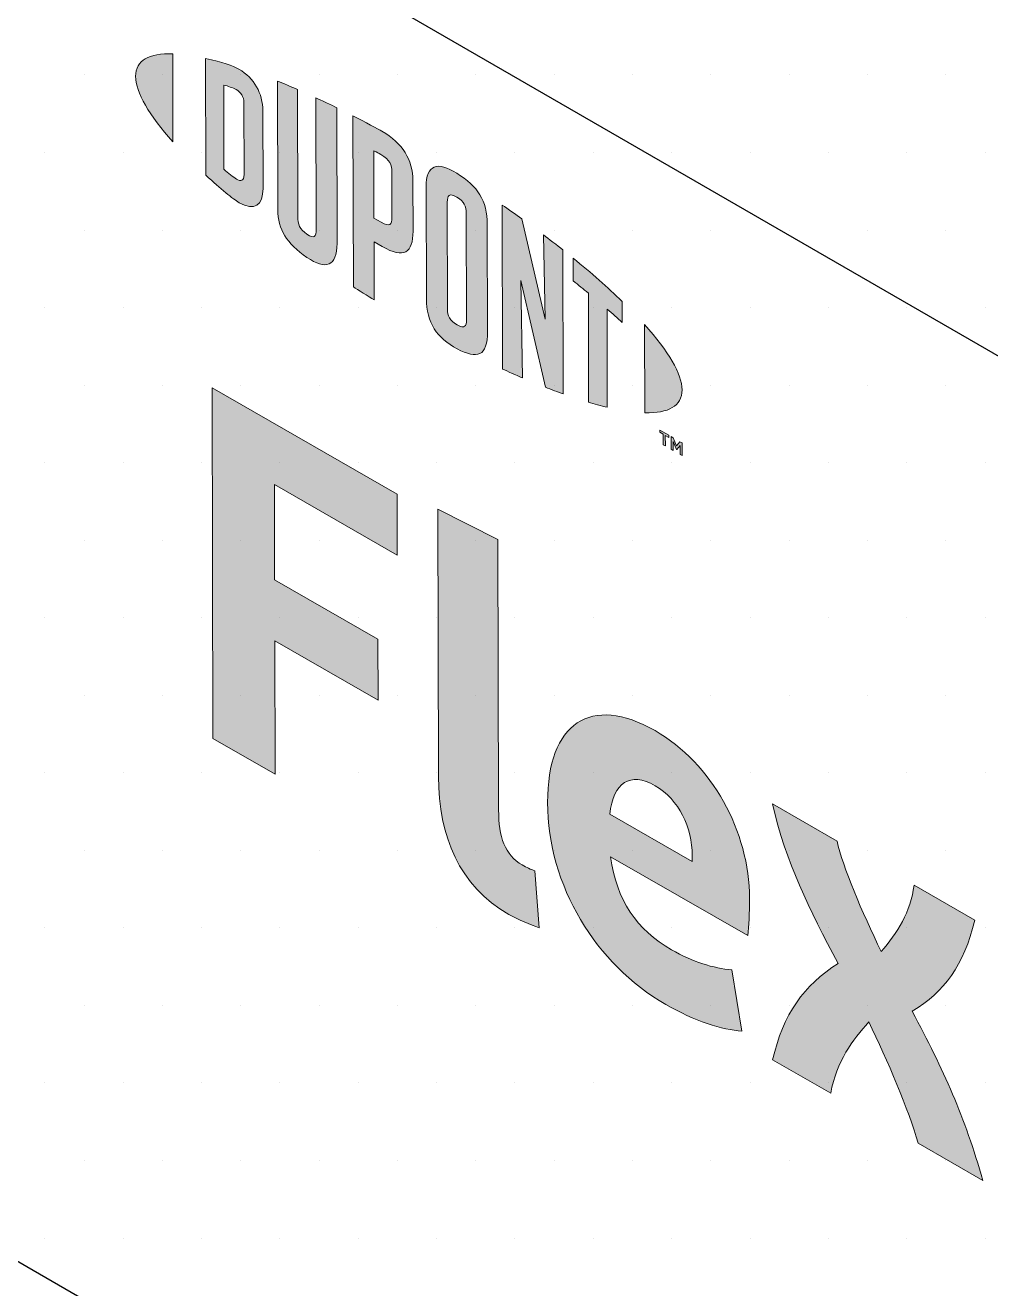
# Model space of a CAD drawing. Header units: inches. Extents: x -17.6 to 82.3, y -15.1 to 23.2.
# Drawn here: x 70.4082 to 70.6403, y -1.0896 to -0.7859 of the extents above; entities that cross this region are included whole.
import ezdxf

# ---------------------------------------------------------------- set-up
doc = ezdxf.new("R2010")
doc.units = ezdxf.units.IN
doc.header["$MEASUREMENT"] = 0
for name, color, linetype, lineweight in [('.ATI-HATCH', 7, 'Continuous', 0), ('G-ANNO-TTLB', 7, 'Continuous', 0), ('TYVEK', 7, 'Continuous', 0)]:
    doc.layers.add(name, color=color, linetype=linetype, lineweight=lineweight)

# ---------------------------------------------------------------- blocks, each defined once
blk = doc.blocks.new('Block_293')
at = {"layer": 'TYVEK', "true_color": 0x000000, "transparency": 33554687}
h = blk.add_hatch(color=18, dxfattribs=at)
h.dxf.hatch_style = 2
edge = h.paths.add_edge_path()
edge.add_spline(control_points=[(70.45331, -0.95732), (70.45331, -0.95732), (70.4531, -0.87303), (70.4531, -0.87303), (70.4531, -0.87303), (70.49759, -0.89857), (70.49759, -0.89857), (70.49759, -0.89857), (70.49763, -0.91326), (70.49763, -0.91326), (70.49763, -0.91326), (70.46807, -0.89629), (70.46807, -0.89629), (70.46807, -0.89629), (70.46813, -0.91917), (70.46813, -0.91917), (70.46813, -0.91917), (70.49298, -0.93344), (70.49298, -0.93344), (70.49298, -0.93344), (70.49302, -0.94813), (70.49302, -0.94813), (70.49302, -0.94813), (70.46816, -0.93386), (70.46816, -0.93386), (70.46816, -0.93386), (70.46824, -0.9659), (70.46824, -0.9659), (70.46824, -0.9659), (70.45331, -0.95732), (70.45331, -0.95732)], knot_values=[0, 0, 0, 0, 1, 1, 1, 2, 2, 2, 3, 3, 3, 4, 4, 4, 5, 5, 5, 6, 6, 6, 7, 7, 7, 8, 8, 8, 9, 9, 9, 10, 10, 10, 10], degree=3, periodic=0)
h = blk.add_hatch(color=18, dxfattribs=at)
h.dxf.hatch_style = 2
edge = h.paths.add_edge_path()
edge.add_spline(control_points=[(70.52197, -0.9745), (70.52199, -0.981), (70.52346, -0.98533), (70.52763, -0.98773), (70.52868, -0.98833), (70.52972, -0.98881), (70.53066, -0.98911), (70.53066, -0.98911), (70.53174, -1.00283), (70.53174, -1.00283), (70.52976, -1.00217), (70.52652, -1.0008), (70.52443, -0.9996), (70.51242, -0.9927), (70.50759, -0.98091), (70.50756, -0.96646), (70.50756, -0.96646), (70.5074, -0.90216), (70.5074, -0.90216), (70.5074, -0.90216), (70.52181, -0.90947), (70.52181, -0.90947), (70.52181, -0.90947), (70.52197, -0.9745), (70.52197, -0.9745)], knot_values=[0, 0, 0, 0, 1, 1, 1, 2, 2, 2, 3, 3, 3, 4, 4, 4, 5, 5, 5, 6, 6, 6, 7, 7, 7, 8, 8, 8, 8], degree=3, periodic=0)
h = blk.add_hatch(color=18, dxfattribs=at)
h.dxf.hatch_style = 2
edge = h.paths.add_edge_path()
edge.add_spline(control_points=[(70.54867, -0.97551), (70.54867, -0.97551), (70.56851, -0.98691), (70.56851, -0.98691), (70.56851, -0.98691), (70.56851, -0.98546), (70.56851, -0.98546), (70.56849, -0.97872), (70.56535, -0.97198), (70.5596, -0.96868), (70.55355, -0.96521), (70.54959, -0.96787), (70.54867, -0.97551)], knot_values=[0, 0, 0, 0, 1, 1, 1, 2, 2, 2, 3, 3, 3, 4, 4, 4, 4], degree=3, periodic=0)
edge = h.paths.add_edge_path()
edge.add_spline(control_points=[(70.5804, -1.02764), (70.57581, -1.02741), (70.56902, -1.0252), (70.56213, -1.02124), (70.54532, -1.01159), (70.5338, -0.99271), (70.53375, -0.97272), (70.5337, -0.95357), (70.54422, -0.94662), (70.55957, -0.95544), (70.57325, -0.96329), (70.58226, -0.97965), (70.5823, -0.99578), (70.58231, -0.9994), (70.58211, -1.00241), (70.58191, -1.0047), (70.58191, -1.0047), (70.5489, -0.98575), (70.5489, -0.98575), (70.55028, -0.99616), (70.5552, -1.00332), (70.56356, -1.00811), (70.56868, -1.01105), (70.57358, -1.01254), (70.57807, -1.01295), (70.57807, -1.01295), (70.5804, -1.02764), (70.5804, -1.02764)], knot_values=[0, 0, 0, 0, 1, 1, 1, 2, 2, 2, 3, 3, 3, 4, 4, 4, 5, 5, 5, 6, 6, 6, 7, 7, 7, 8, 8, 8, 9, 9, 9, 9], degree=3, periodic=0)
h = blk.add_hatch(color=18, dxfattribs=at)
h.dxf.hatch_style = 2
edge = h.paths.add_edge_path()
edge.add_spline(control_points=[(70.60361, -1.01139), (70.59659, -0.99846), (70.59104, -0.98697), (70.58777, -0.97307), (70.58777, -0.97307), (70.60333, -0.982), (70.60333, -0.982), (70.6047, -0.9882), (70.60932, -0.99903), (70.61393, -1.00853), (70.61778, -1.00413), (70.6211, -0.99894), (70.62182, -0.99262), (70.62182, -0.99262), (70.63644, -1.00101), (70.63644, -1.00101), (70.63375, -1.01198), (70.62918, -1.01813), (70.62137, -1.0229), (70.62891, -1.03697), (70.63405, -1.04834), (70.63836, -1.06357), (70.63836, -1.06357), (70.6228, -1.05463), (70.6228, -1.05463), (70.62059, -1.04663), (70.61535, -1.0346), (70.61095, -1.02546), (70.60699, -1.0298), (70.60325, -1.03487), (70.60181, -1.04258), (70.60181, -1.04258), (70.58782, -1.03455), (70.58782, -1.03455), (70.5904, -1.02352), (70.59528, -1.01671), (70.60361, -1.01139)], knot_values=[0, 0, 0, 0, 1, 1, 1, 2, 2, 2, 3, 3, 3, 4, 4, 4, 5, 5, 5, 6, 6, 6, 7, 7, 7, 8, 8, 8, 9, 9, 9, 10, 10, 10, 11, 11, 11, 12, 12, 12, 12], degree=3, periodic=0)
at = {"layer": 'TYVEK'}
for points, knots in [([(70.45331, -0.95732), (70.45331, -0.95732), (70.4531, -0.87303), (70.4531, -0.87303), (70.4531, -0.87303), (70.49759, -0.89857), (70.49759, -0.89857), (70.49759, -0.89857), (70.49763, -0.91326), (70.49763, -0.91326), (70.49763, -0.91326), (70.46807, -0.89629), (70.46807, -0.89629), (70.46807, -0.89629), (70.46813, -0.91917), (70.46813, -0.91917), (70.46813, -0.91917), (70.49298, -0.93344), (70.49298, -0.93344), (70.49298, -0.93344), (70.49302, -0.94813), (70.49302, -0.94813), (70.49302, -0.94813), (70.46816, -0.93386), (70.46816, -0.93386), (70.46816, -0.93386), (70.46824, -0.9659), (70.46824, -0.9659), (70.46824, -0.9659), (70.45331, -0.95732), (70.45331, -0.95732)], [0, 0, 0, 0, 1, 1, 1, 2, 2, 2, 3, 3, 3, 4, 4, 4, 5, 5, 5, 6, 6, 6, 7, 7, 7, 8, 8, 8, 9, 9, 9, 10, 10, 10, 10]), ([(70.52197, -0.9745), (70.52199, -0.981), (70.52346, -0.98533), (70.52763, -0.98773), (70.52868, -0.98833), (70.52972, -0.98881), (70.53066, -0.98911), (70.53066, -0.98911), (70.53174, -1.00283), (70.53174, -1.00283), (70.52976, -1.00217), (70.52652, -1.0008), (70.52443, -0.9996), (70.51242, -0.9927), (70.50759, -0.98091), (70.50756, -0.96646), (70.50756, -0.96646), (70.5074, -0.90216), (70.5074, -0.90216), (70.5074, -0.90216), (70.52181, -0.90947), (70.52181, -0.90947), (70.52181, -0.90947), (70.52197, -0.9745), (70.52197, -0.9745)], [0, 0, 0, 0, 1, 1, 1, 2, 2, 2, 3, 3, 3, 4, 4, 4, 5, 5, 5, 6, 6, 6, 7, 7, 7, 8, 8, 8, 8]), ([(70.5804, -1.02764), (70.57581, -1.02741), (70.56902, -1.0252), (70.56213, -1.02124), (70.54532, -1.01159), (70.5338, -0.99271), (70.53375, -0.97272), (70.5337, -0.95357), (70.54422, -0.94662), (70.55957, -0.95544), (70.57325, -0.96329), (70.58226, -0.97965), (70.5823, -0.99578), (70.58231, -0.9994), (70.58211, -1.00241), (70.58191, -1.0047), (70.58191, -1.0047), (70.5489, -0.98575), (70.5489, -0.98575), (70.55028, -0.99616), (70.5552, -1.00332), (70.56356, -1.00811), (70.56868, -1.01105), (70.57358, -1.01254), (70.57807, -1.01295), (70.57807, -1.01295), (70.5804, -1.02764), (70.5804, -1.02764)], [0, 0, 0, 0, 1, 1, 1, 2, 2, 2, 3, 3, 3, 4, 4, 4, 5, 5, 5, 6, 6, 6, 7, 7, 7, 8, 8, 8, 9, 9, 9, 9]), ([(70.54867, -0.97551), (70.54867, -0.97551), (70.56851, -0.98691), (70.56851, -0.98691), (70.56851, -0.98691), (70.56851, -0.98546), (70.56851, -0.98546), (70.56849, -0.97872), (70.56535, -0.97198), (70.5596, -0.96868), (70.55355, -0.96521), (70.54959, -0.96787), (70.54867, -0.97551)], [0, 0, 0, 0, 1, 1, 1, 2, 2, 2, 3, 3, 3, 4, 4, 4, 4]), ([(70.60361, -1.01139), (70.59659, -0.99846), (70.59104, -0.98697), (70.58777, -0.97307), (70.58777, -0.97307), (70.60333, -0.982), (70.60333, -0.982), (70.6047, -0.9882), (70.60932, -0.99903), (70.61393, -1.00853), (70.61778, -1.00413), (70.6211, -0.99894), (70.62182, -0.99262), (70.62182, -0.99262), (70.63644, -1.00101), (70.63644, -1.00101), (70.63375, -1.01198), (70.62918, -1.01813), (70.62137, -1.0229), (70.62891, -1.03697), (70.63405, -1.04834), (70.63836, -1.06357), (70.63836, -1.06357), (70.6228, -1.05463), (70.6228, -1.05463), (70.62059, -1.04663), (70.61535, -1.0346), (70.61095, -1.02546), (70.60699, -1.0298), (70.60325, -1.03487), (70.60181, -1.04258), (70.60181, -1.04258), (70.58782, -1.03455), (70.58782, -1.03455), (70.5904, -1.02352), (70.59528, -1.01671), (70.60361, -1.01139)], [0, 0, 0, 0, 1, 1, 1, 2, 2, 2, 3, 3, 3, 4, 4, 4, 5, 5, 5, 6, 6, 6, 7, 7, 7, 8, 8, 8, 9, 9, 9, 10, 10, 10, 11, 11, 11, 12, 12, 12, 12])]:
    blk.add_open_spline(points, degree=3, knots=knots, dxfattribs=at)
blk = doc.blocks.new('Block_294')
at = {"layer": 'TYVEK', "true_color": 0x000000, "transparency": 33554687}
h = blk.add_hatch(color=18, dxfattribs=at)
h.dxf.hatch_style = 2
edge = h.paths.add_edge_path()
edge.add_spline(control_points=[(70.43473, -0.79815), (70.43474, -0.80202), (70.43801, -0.80753), (70.44371, -0.81391), (70.44371, -0.81391), (70.44366, -0.79275), (70.44366, -0.79275), (70.43798, -0.79257), (70.43472, -0.79431), (70.43473, -0.79815)], knot_values=[0, 0, 0, 0, 1, 1, 1, 2, 2, 2, 3, 3, 3, 3], degree=3, periodic=0)
h = blk.add_hatch(color=18, dxfattribs=at)
h.dxf.hatch_style = 2
edge = h.paths.add_edge_path()
edge.add_spline(control_points=[(70.46081, -0.82176), (70.46082, -0.82338), (70.45997, -0.82344), (70.45896, -0.82286), (70.45818, -0.82241), (70.45696, -0.82138), (70.45597, -0.8205), (70.45597, -0.8205), (70.45592, -0.80026), (70.45592, -0.80026), (70.45691, -0.80053), (70.45812, -0.8009), (70.45891, -0.80135), (70.45992, -0.80193), (70.46077, -0.80296), (70.46077, -0.80458), (70.46077, -0.80458), (70.46081, -0.82176), (70.46081, -0.82176)], knot_values=[0, 0, 0, 0, 1, 1, 1, 2, 2, 2, 3, 3, 3, 4, 4, 4, 5, 5, 5, 6, 6, 6, 6], degree=3, periodic=0)
edge = h.paths.add_edge_path()
edge.add_spline(control_points=[(70.45956, -0.79644), (70.45797, -0.79553), (70.45568, -0.79475), (70.45153, -0.79385), (70.45153, -0.79385), (70.4516, -0.8219), (70.4516, -0.8219), (70.45525, -0.82527), (70.45805, -0.82761), (70.45964, -0.82853), (70.4633, -0.83063), (70.46536, -0.82923), (70.46535, -0.82508), (70.46535, -0.82508), (70.46531, -0.80646), (70.46531, -0.80646), (70.4653, -0.80231), (70.46322, -0.79854), (70.45956, -0.79644)], knot_values=[0, 0, 0, 0, 1, 1, 1, 2, 2, 2, 3, 3, 3, 4, 4, 4, 5, 5, 5, 6, 6, 6, 6], degree=3, periodic=0)
h = blk.add_hatch(color=18, dxfattribs=at)
h.dxf.hatch_style = 2
edge = h.paths.add_edge_path()
edge.add_spline(control_points=[(70.47813, -0.83498), (70.47813, -0.83661), (70.47765, -0.83736), (70.47589, -0.8361), (70.47417, -0.83487), (70.4737, -0.83376), (70.4737, -0.83184), (70.4737, -0.83184), (70.47362, -0.80131), (70.47362, -0.80131), (70.47248, -0.8008), (70.46992, -0.79974), (70.46883, -0.79929), (70.46883, -0.79929), (70.4689, -0.83017), (70.4689, -0.83017), (70.46892, -0.8351), (70.471, -0.83821), (70.47591, -0.84167), (70.4804, -0.84485), (70.48315, -0.84381), (70.48314, -0.83834), (70.48314, -0.83834), (70.48306, -0.80572), (70.48306, -0.80572), (70.48212, -0.80524), (70.47904, -0.80378), (70.47805, -0.80333), (70.47805, -0.80333), (70.47813, -0.83498), (70.47813, -0.83498)], knot_values=[0, 0, 0, 0, 1, 1, 1, 2, 2, 2, 3, 3, 3, 4, 4, 4, 5, 5, 5, 6, 6, 6, 7, 7, 7, 8, 8, 8, 9, 9, 9, 10, 10, 10, 10], degree=3, periodic=0)
h = blk.add_hatch(color=18, dxfattribs=at)
h.dxf.hatch_style = 2
edge = h.paths.add_edge_path()
edge.add_spline(control_points=[(70.49634, -0.83205), (70.49635, -0.83382), (70.49581, -0.8344), (70.49378, -0.83324), (70.49378, -0.83324), (70.49202, -0.83224), (70.49202, -0.83224), (70.49202, -0.83224), (70.49198, -0.81603), (70.49198, -0.81603), (70.49277, -0.81643), (70.49318, -0.81665), (70.49365, -0.81692), (70.49585, -0.81819), (70.49631, -0.81941), (70.49632, -0.82122), (70.49632, -0.82122), (70.49634, -0.83205), (70.49634, -0.83205)], knot_values=[0, 0, 0, 0, 1, 1, 1, 2, 2, 2, 3, 3, 3, 4, 4, 4, 5, 5, 5, 6, 6, 6, 6], degree=3, periodic=0)
edge = h.paths.add_edge_path()
edge.add_spline(control_points=[(70.49393, -0.81136), (70.49306, -0.81086), (70.48988, -0.80916), (70.48697, -0.80768), (70.48697, -0.80768), (70.48707, -0.84877), (70.48707, -0.84877), (70.48806, -0.8494), (70.49066, -0.85105), (70.49207, -0.8519), (70.49207, -0.8519), (70.49204, -0.83795), (70.49204, -0.83795), (70.49204, -0.83795), (70.494, -0.83907), (70.494, -0.83907), (70.49924, -0.84206), (70.50141, -0.8406), (70.5014, -0.83538), (70.5014, -0.83538), (70.50137, -0.82328), (70.50137, -0.82328), (70.50136, -0.81817), (70.4989, -0.81421), (70.49393, -0.81136)], knot_values=[0, 0, 0, 0, 1, 1, 1, 2, 2, 2, 3, 3, 3, 4, 4, 4, 5, 5, 5, 6, 6, 6, 7, 7, 7, 8, 8, 8, 8], degree=3, periodic=0)
h = blk.add_hatch(color=18, dxfattribs=at)
h.dxf.hatch_style = 2
edge = h.paths.add_edge_path()
edge.add_spline(control_points=[(70.51426, -0.85666), (70.51426, -0.85829), (70.5138, -0.85886), (70.51203, -0.8579), (70.5102, -0.85691), (70.5097, -0.85573), (70.5097, -0.85404), (70.5097, -0.85404), (70.50964, -0.82843), (70.50964, -0.82843), (70.50963, -0.82675), (70.51013, -0.8261), (70.51195, -0.82721), (70.51372, -0.82828), (70.51419, -0.82943), (70.5142, -0.83105), (70.5142, -0.83105), (70.51426, -0.85666), (70.51426, -0.85666)], knot_values=[0, 0, 0, 0, 1, 1, 1, 2, 2, 2, 3, 3, 3, 4, 4, 4, 5, 5, 5, 6, 6, 6, 6], degree=3, periodic=0)
edge = h.paths.add_edge_path()
edge.add_spline(control_points=[(70.51194, -0.82147), (70.5073, -0.81854), (70.50454, -0.81932), (70.50455, -0.82473), (70.50455, -0.82473), (70.50462, -0.85161), (70.50462, -0.85161), (70.50463, -0.85732), (70.50714, -0.86111), (70.51204, -0.86367), (70.51684, -0.86619), (70.51933, -0.86552), (70.51932, -0.85945), (70.51932, -0.85945), (70.51926, -0.83379), (70.51926, -0.83379), (70.51924, -0.828), (70.51697, -0.82464), (70.51194, -0.82147)], knot_values=[0, 0, 0, 0, 1, 1, 1, 2, 2, 2, 3, 3, 3, 4, 4, 4, 5, 5, 5, 6, 6, 6, 6], degree=3, periodic=0)
h = blk.add_hatch(color=18, dxfattribs=at)
h.dxf.hatch_style = 2
edge = h.paths.add_edge_path()
edge.add_spline(control_points=[(70.53318, -0.85652), (70.53318, -0.85652), (70.52758, -0.83244), (70.52758, -0.83244), (70.52607, -0.83134), (70.52424, -0.83006), (70.52284, -0.8291), (70.52284, -0.8291), (70.52293, -0.86853), (70.52293, -0.86853), (70.52392, -0.86899), (70.52644, -0.87011), (70.52775, -0.87067), (70.52775, -0.87067), (70.52729, -0.84721), (70.52729, -0.84721), (70.52729, -0.84721), (70.53322, -0.87291), (70.53322, -0.87291), (70.53448, -0.87339), (70.5363, -0.87408), (70.5375, -0.8745), (70.5375, -0.8745), (70.53741, -0.83986), (70.53741, -0.83986), (70.53616, -0.83886), (70.53389, -0.83711), (70.53279, -0.83628), (70.53279, -0.83628), (70.53318, -0.85652), (70.53318, -0.85652)], knot_values=[0, 0, 0, 0, 1, 1, 1, 2, 2, 2, 3, 3, 3, 4, 4, 4, 5, 5, 5, 6, 6, 6, 7, 7, 7, 8, 8, 8, 9, 9, 9, 10, 10, 10, 10], degree=3, periodic=0)
h = blk.add_hatch(color=18, dxfattribs=at)
h.dxf.hatch_style = 2
edge = h.paths.add_edge_path()
edge.add_spline(control_points=[(70.5399, -0.84734), (70.54114, -0.8483), (70.54236, -0.84929), (70.54356, -0.85027), (70.54356, -0.85027), (70.54362, -0.87649), (70.54362, -0.87649), (70.54471, -0.87682), (70.54675, -0.87738), (70.5481, -0.87769), (70.5481, -0.87769), (70.54804, -0.85409), (70.54804, -0.85409), (70.54934, -0.85522), (70.55057, -0.85631), (70.55169, -0.85733), (70.55169, -0.85733), (70.55168, -0.85227), (70.55168, -0.85227), (70.54814, -0.84882), (70.54434, -0.84547), (70.53989, -0.84185), (70.53989, -0.84185), (70.5399, -0.84734), (70.5399, -0.84734)], knot_values=[0, 0, 0, 0, 1, 1, 1, 2, 2, 2, 3, 3, 3, 4, 4, 4, 5, 5, 5, 6, 6, 6, 7, 7, 7, 8, 8, 8, 8], degree=3, periodic=0)
h = blk.add_hatch(color=18, dxfattribs=at)
h.dxf.hatch_style = 2
edge = h.paths.add_edge_path()
edge.add_spline(control_points=[(70.56606, -0.87354), (70.56607, -0.87742), (70.56281, -0.87917), (70.55712, -0.87902), (70.55712, -0.87902), (70.55707, -0.85785), (70.55707, -0.85785), (70.56277, -0.86422), (70.56605, -0.8697), (70.56606, -0.87354)], knot_values=[0, 0, 0, 0, 1, 1, 1, 2, 2, 2, 3, 3, 3, 3], degree=3, periodic=0)
h = blk.add_hatch(color=18, dxfattribs=at)
h.dxf.hatch_style = 2
edge = h.paths.add_edge_path()
edge.add_spline(control_points=[(70.56342, -0.88475), (70.56342, -0.88475), (70.56397, -0.88506), (70.56397, -0.88506), (70.56397, -0.88506), (70.56477, -0.88697), (70.56477, -0.88697), (70.56477, -0.88697), (70.56556, -0.88598), (70.56556, -0.88598), (70.56556, -0.88598), (70.56609, -0.88628), (70.56609, -0.88628), (70.56609, -0.88628), (70.56609, -0.88933), (70.56609, -0.88933), (70.56609, -0.88933), (70.5656, -0.88905), (70.5656, -0.88905), (70.5656, -0.88905), (70.5656, -0.88688), (70.5656, -0.88688), (70.5656, -0.88688), (70.56479, -0.88787), (70.56479, -0.88787), (70.56479, -0.88787), (70.56474, -0.88784), (70.56474, -0.88784), (70.56474, -0.88784), (70.56392, -0.88592), (70.56392, -0.88592), (70.56392, -0.88592), (70.56392, -0.88808), (70.56392, -0.88808), (70.56392, -0.88808), (70.56343, -0.8878), (70.56343, -0.8878), (70.56343, -0.8878), (70.56342, -0.88475), (70.56342, -0.88475)], knot_values=[0, 0, 0, 0, 1, 1, 1, 2, 2, 2, 3, 3, 3, 4, 4, 4, 5, 5, 5, 6, 6, 6, 7, 7, 7, 8, 8, 8, 9, 9, 9, 10, 10, 10, 11, 11, 11, 12, 12, 12, 13, 13, 13, 13], degree=3, periodic=0)
edge = h.paths.add_edge_path()
edge.add_spline(control_points=[(70.56154, -0.8842), (70.56154, -0.8842), (70.56072, -0.88373), (70.56072, -0.88373), (70.56072, -0.88373), (70.56072, -0.8832), (70.56072, -0.8832), (70.56072, -0.8832), (70.56286, -0.88443), (70.56286, -0.88443), (70.56286, -0.88443), (70.56286, -0.88496), (70.56286, -0.88496), (70.56286, -0.88496), (70.56204, -0.88449), (70.56204, -0.88449), (70.56204, -0.88449), (70.56205, -0.88701), (70.56205, -0.88701), (70.56205, -0.88701), (70.56154, -0.88672), (70.56154, -0.88672), (70.56154, -0.88672), (70.56154, -0.8842), (70.56154, -0.8842)], knot_values=[0, 0, 0, 0, 1, 1, 1, 2, 2, 2, 3, 3, 3, 4, 4, 4, 5, 5, 5, 6, 6, 6, 7, 7, 7, 8, 8, 8, 8], degree=3, periodic=0)
at = {"layer": 'TYVEK'}
for points, knots in [([(70.43473, -0.79815), (70.43474, -0.80202), (70.43801, -0.80753), (70.44371, -0.81391), (70.44371, -0.81391), (70.44366, -0.79275), (70.44366, -0.79275), (70.43798, -0.79257), (70.43472, -0.79431), (70.43473, -0.79815)], [0, 0, 0, 0, 1, 1, 1, 2, 2, 2, 3, 3, 3, 3]), ([(70.45956, -0.79644), (70.45797, -0.79553), (70.45568, -0.79475), (70.45153, -0.79385), (70.45153, -0.79385), (70.4516, -0.8219), (70.4516, -0.8219), (70.45525, -0.82527), (70.45805, -0.82761), (70.45964, -0.82853), (70.4633, -0.83063), (70.46536, -0.82923), (70.46535, -0.82508), (70.46535, -0.82508), (70.46531, -0.80646), (70.46531, -0.80646), (70.4653, -0.80231), (70.46322, -0.79854), (70.45956, -0.79644)], [0, 0, 0, 0, 1, 1, 1, 2, 2, 2, 3, 3, 3, 4, 4, 4, 5, 5, 5, 6, 6, 6, 6]), ([(70.46081, -0.82176), (70.46082, -0.82338), (70.45997, -0.82344), (70.45896, -0.82286), (70.45818, -0.82241), (70.45696, -0.82138), (70.45597, -0.8205), (70.45597, -0.8205), (70.45592, -0.80026), (70.45592, -0.80026), (70.45691, -0.80053), (70.45812, -0.8009), (70.45891, -0.80135), (70.45992, -0.80193), (70.46077, -0.80296), (70.46077, -0.80458), (70.46077, -0.80458), (70.46081, -0.82176), (70.46081, -0.82176)], [0, 0, 0, 0, 1, 1, 1, 2, 2, 2, 3, 3, 3, 4, 4, 4, 5, 5, 5, 6, 6, 6, 6]), ([(70.47813, -0.83498), (70.47813, -0.83661), (70.47765, -0.83736), (70.47589, -0.8361), (70.47417, -0.83487), (70.4737, -0.83376), (70.4737, -0.83184), (70.4737, -0.83184), (70.47362, -0.80131), (70.47362, -0.80131), (70.47248, -0.8008), (70.46992, -0.79974), (70.46883, -0.79929), (70.46883, -0.79929), (70.4689, -0.83017), (70.4689, -0.83017), (70.46892, -0.8351), (70.471, -0.83821), (70.47591, -0.84167), (70.4804, -0.84485), (70.48315, -0.84381), (70.48314, -0.83834), (70.48314, -0.83834), (70.48306, -0.80572), (70.48306, -0.80572), (70.48212, -0.80524), (70.47904, -0.80378), (70.47805, -0.80333), (70.47805, -0.80333), (70.47813, -0.83498), (70.47813, -0.83498)], [0, 0, 0, 0, 1, 1, 1, 2, 2, 2, 3, 3, 3, 4, 4, 4, 5, 5, 5, 6, 6, 6, 7, 7, 7, 8, 8, 8, 9, 9, 9, 10, 10, 10, 10]), ([(70.49393, -0.81136), (70.49306, -0.81086), (70.48988, -0.80916), (70.48697, -0.80768), (70.48697, -0.80768), (70.48707, -0.84877), (70.48707, -0.84877), (70.48806, -0.8494), (70.49066, -0.85105), (70.49207, -0.8519), (70.49207, -0.8519), (70.49204, -0.83795), (70.49204, -0.83795), (70.49204, -0.83795), (70.494, -0.83907), (70.494, -0.83907), (70.49924, -0.84206), (70.50141, -0.8406), (70.5014, -0.83538), (70.5014, -0.83538), (70.50137, -0.82328), (70.50137, -0.82328), (70.50136, -0.81817), (70.4989, -0.81421), (70.49393, -0.81136)], [0, 0, 0, 0, 1, 1, 1, 2, 2, 2, 3, 3, 3, 4, 4, 4, 5, 5, 5, 6, 6, 6, 7, 7, 7, 8, 8, 8, 8]), ([(70.49634, -0.83205), (70.49635, -0.83382), (70.49581, -0.8344), (70.49378, -0.83324), (70.49378, -0.83324), (70.49202, -0.83224), (70.49202, -0.83224), (70.49202, -0.83224), (70.49198, -0.81603), (70.49198, -0.81603), (70.49277, -0.81643), (70.49318, -0.81665), (70.49365, -0.81692), (70.49585, -0.81819), (70.49631, -0.81941), (70.49632, -0.82122), (70.49632, -0.82122), (70.49634, -0.83205), (70.49634, -0.83205)], [0, 0, 0, 0, 1, 1, 1, 2, 2, 2, 3, 3, 3, 4, 4, 4, 5, 5, 5, 6, 6, 6, 6]), ([(70.51194, -0.82147), (70.5073, -0.81854), (70.50454, -0.81932), (70.50455, -0.82473), (70.50455, -0.82473), (70.50462, -0.85161), (70.50462, -0.85161), (70.50463, -0.85732), (70.50714, -0.86111), (70.51204, -0.86367), (70.51684, -0.86619), (70.51933, -0.86552), (70.51932, -0.85945), (70.51932, -0.85945), (70.51926, -0.83379), (70.51926, -0.83379), (70.51924, -0.828), (70.51697, -0.82464), (70.51194, -0.82147)], [0, 0, 0, 0, 1, 1, 1, 2, 2, 2, 3, 3, 3, 4, 4, 4, 5, 5, 5, 6, 6, 6, 6]), ([(70.51426, -0.85666), (70.51426, -0.85829), (70.5138, -0.85886), (70.51203, -0.8579), (70.5102, -0.85691), (70.5097, -0.85573), (70.5097, -0.85404), (70.5097, -0.85404), (70.50964, -0.82843), (70.50964, -0.82843), (70.50963, -0.82675), (70.51013, -0.8261), (70.51195, -0.82721), (70.51372, -0.82828), (70.51419, -0.82943), (70.5142, -0.83105), (70.5142, -0.83105), (70.51426, -0.85666), (70.51426, -0.85666)], [0, 0, 0, 0, 1, 1, 1, 2, 2, 2, 3, 3, 3, 4, 4, 4, 5, 5, 5, 6, 6, 6, 6]), ([(70.53318, -0.85652), (70.53318, -0.85652), (70.52758, -0.83244), (70.52758, -0.83244), (70.52607, -0.83134), (70.52424, -0.83006), (70.52284, -0.8291), (70.52284, -0.8291), (70.52293, -0.86853), (70.52293, -0.86853), (70.52392, -0.86899), (70.52644, -0.87011), (70.52775, -0.87067), (70.52775, -0.87067), (70.52729, -0.84721), (70.52729, -0.84721), (70.52729, -0.84721), (70.53322, -0.87291), (70.53322, -0.87291), (70.53448, -0.87339), (70.5363, -0.87408), (70.5375, -0.8745), (70.5375, -0.8745), (70.53741, -0.83986), (70.53741, -0.83986), (70.53616, -0.83886), (70.53389, -0.83711), (70.53279, -0.83628), (70.53279, -0.83628), (70.53318, -0.85652), (70.53318, -0.85652)], [0, 0, 0, 0, 1, 1, 1, 2, 2, 2, 3, 3, 3, 4, 4, 4, 5, 5, 5, 6, 6, 6, 7, 7, 7, 8, 8, 8, 9, 9, 9, 10, 10, 10, 10]), ([(70.5399, -0.84734), (70.54114, -0.8483), (70.54236, -0.84929), (70.54356, -0.85027), (70.54356, -0.85027), (70.54362, -0.87649), (70.54362, -0.87649), (70.54471, -0.87682), (70.54675, -0.87738), (70.5481, -0.87769), (70.5481, -0.87769), (70.54804, -0.85409), (70.54804, -0.85409), (70.54934, -0.85522), (70.55057, -0.85631), (70.55169, -0.85733), (70.55169, -0.85733), (70.55168, -0.85227), (70.55168, -0.85227), (70.54814, -0.84882), (70.54434, -0.84547), (70.53989, -0.84185), (70.53989, -0.84185), (70.5399, -0.84734), (70.5399, -0.84734)], [0, 0, 0, 0, 1, 1, 1, 2, 2, 2, 3, 3, 3, 4, 4, 4, 5, 5, 5, 6, 6, 6, 7, 7, 7, 8, 8, 8, 8]), ([(70.56606, -0.87354), (70.56607, -0.87742), (70.56281, -0.87917), (70.55712, -0.87902), (70.55712, -0.87902), (70.55707, -0.85785), (70.55707, -0.85785), (70.56277, -0.86422), (70.56605, -0.8697), (70.56606, -0.87354)], [0, 0, 0, 0, 1, 1, 1, 2, 2, 2, 3, 3, 3, 3]), ([(70.56154, -0.8842), (70.56154, -0.8842), (70.56072, -0.88373), (70.56072, -0.88373), (70.56072, -0.88373), (70.56072, -0.8832), (70.56072, -0.8832), (70.56072, -0.8832), (70.56286, -0.88443), (70.56286, -0.88443), (70.56286, -0.88443), (70.56286, -0.88496), (70.56286, -0.88496), (70.56286, -0.88496), (70.56204, -0.88449), (70.56204, -0.88449), (70.56204, -0.88449), (70.56205, -0.88701), (70.56205, -0.88701), (70.56205, -0.88701), (70.56154, -0.88672), (70.56154, -0.88672), (70.56154, -0.88672), (70.56154, -0.8842), (70.56154, -0.8842)], [0, 0, 0, 0, 1, 1, 1, 2, 2, 2, 3, 3, 3, 4, 4, 4, 5, 5, 5, 6, 6, 6, 7, 7, 7, 8, 8, 8, 8]), ([(70.56342, -0.88475), (70.56342, -0.88475), (70.56397, -0.88506), (70.56397, -0.88506), (70.56397, -0.88506), (70.56477, -0.88697), (70.56477, -0.88697), (70.56477, -0.88697), (70.56556, -0.88598), (70.56556, -0.88598), (70.56556, -0.88598), (70.56609, -0.88628), (70.56609, -0.88628), (70.56609, -0.88628), (70.56609, -0.88933), (70.56609, -0.88933), (70.56609, -0.88933), (70.5656, -0.88905), (70.5656, -0.88905), (70.5656, -0.88905), (70.5656, -0.88688), (70.5656, -0.88688), (70.5656, -0.88688), (70.56479, -0.88787), (70.56479, -0.88787), (70.56479, -0.88787), (70.56474, -0.88784), (70.56474, -0.88784), (70.56474, -0.88784), (70.56392, -0.88592), (70.56392, -0.88592), (70.56392, -0.88592), (70.56392, -0.88808), (70.56392, -0.88808), (70.56392, -0.88808), (70.56343, -0.8878), (70.56343, -0.8878), (70.56343, -0.8878), (70.56342, -0.88475), (70.56342, -0.88475)], [0, 0, 0, 0, 1, 1, 1, 2, 2, 2, 3, 3, 3, 4, 4, 4, 5, 5, 5, 6, 6, 6, 7, 7, 7, 8, 8, 8, 9, 9, 9, 10, 10, 10, 11, 11, 11, 12, 12, 12, 13, 13, 13, 13])]:
    blk.add_open_spline(points, degree=3, knots=knots, dxfattribs=at)
blk = doc.blocks.new('Block_292')
at = {"layer": 'TYVEK'}
for name in ['Block_294', 'Block_293']:
    blk.add_blockref(name, (0, 0), dxfattribs=at)
blk = doc.blocks.new('Block_351')
at = {"layer": '.ATI-HATCH', "color": 8, "lineweight": 0, "true_color": 0x808080}
for p, q in [((70.42233, -0.79783), (70.42233, -0.79783)), ((70.44116, -0.79783), (70.44116, -0.79783)), ((70.46, -0.79783), (70.46, -0.79783)), ((70.47883, -0.79783), (70.47883, -0.79783)), ((70.49766, -0.79783), (70.49766, -0.79783)), ((70.5165, -0.79783), (70.5165, -0.79783)), ((70.53533, -0.79783), (70.53533, -0.79783)), ((70.55416, -0.79783), (70.55416, -0.79783)), ((70.57299, -0.79783), (70.57299, -0.79783)), ((70.59183, -0.79783), (70.59183, -0.79783)), ((70.61066, -0.79783), (70.61066, -0.79783)), ((70.62949, -0.79783), (70.62949, -0.79783)), ((70.41291, -0.81647), (70.41291, -0.81647)), ((70.43175, -0.81647), (70.43175, -0.81647)), ((70.45058, -0.81647), (70.45058, -0.81647)), ((70.46941, -0.81647), (70.46941, -0.81647)), ((70.48825, -0.81647), (70.48825, -0.81647)), ((70.50708, -0.81647), (70.50708, -0.81647)), ((70.52591, -0.81647), (70.52591, -0.81647)), ((70.54475, -0.81647), (70.54475, -0.81647)), ((70.56358, -0.81647), (70.56358, -0.81647)), ((70.58241, -0.81647), (70.58241, -0.81647)), ((70.60124, -0.81647), (70.60124, -0.81647)), ((70.62008, -0.81647), (70.62008, -0.81647)), ((70.63891, -0.81647), (70.63891, -0.81647)), ((70.42233, -0.83511), (70.42233, -0.83511)), ((70.44116, -0.83511), (70.44116, -0.83511)), ((70.46, -0.83511), (70.46, -0.83511)), ((70.47883, -0.83511), (70.47883, -0.83511)), ((70.49766, -0.83511), (70.49766, -0.83511)), ((70.5165, -0.83511), (70.5165, -0.83511)), ((70.53533, -0.83511), (70.53533, -0.83511)), ((70.55416, -0.83511), (70.55416, -0.83511)), ((70.57299, -0.83511), (70.57299, -0.83511)), ((70.59183, -0.83511), (70.59183, -0.83511)), ((70.61066, -0.83511), (70.61066, -0.83511)), ((70.62949, -0.83511), (70.62949, -0.83511)), ((70.41291, -0.85375), (70.41291, -0.85375)), ((70.43175, -0.85375), (70.43175, -0.85375)), ((70.45058, -0.85375), (70.45058, -0.85375)), ((70.46941, -0.85375), (70.46941, -0.85375)), ((70.48825, -0.85375), (70.48825, -0.85375)), ((70.50708, -0.85375), (70.50708, -0.85375)), ((70.52591, -0.85375), (70.52591, -0.85375)), ((70.54475, -0.85375), (70.54475, -0.85375)), ((70.56358, -0.85375), (70.56358, -0.85375)), ((70.58241, -0.85375), (70.58241, -0.85375)), ((70.60124, -0.85375), (70.60124, -0.85375)), ((70.62008, -0.85375), (70.62008, -0.85375)), ((70.63891, -0.85375), (70.63891, -0.85375)), ((70.42233, -0.87238), (70.42233, -0.87238)), ((70.44116, -0.87238), (70.44116, -0.87238)), ((70.46, -0.87238), (70.46, -0.87238)), ((70.47883, -0.87238), (70.47883, -0.87238)), ((70.49766, -0.87238), (70.49766, -0.87238)), ((70.5165, -0.87238), (70.5165, -0.87238)), ((70.53533, -0.87238), (70.53533, -0.87238)), ((70.55416, -0.87238), (70.55416, -0.87238)), ((70.57299, -0.87238), (70.57299, -0.87238)), ((70.59183, -0.87238), (70.59183, -0.87238)), ((70.61066, -0.87238), (70.61066, -0.87238)), ((70.62949, -0.87238), (70.62949, -0.87238)), ((70.41291, -0.89102), (70.41291, -0.89102)), ((70.43175, -0.89102), (70.43175, -0.89102)), ((70.45058, -0.89102), (70.45058, -0.89102)), ((70.46941, -0.89102), (70.46941, -0.89102)), ((70.48825, -0.89102), (70.48825, -0.89102)), ((70.50708, -0.89102), (70.50708, -0.89102)), ((70.52591, -0.89102), (70.52591, -0.89102)), ((70.54475, -0.89102), (70.54475, -0.89102)), ((70.56358, -0.89102), (70.56358, -0.89102)), ((70.58241, -0.89102), (70.58241, -0.89102)), ((70.60124, -0.89102), (70.60124, -0.89102)), ((70.62008, -0.89102), (70.62008, -0.89102)), ((70.63891, -0.89102), (70.63891, -0.89102)), ((70.42233, -0.90966), (70.42233, -0.90966)), ((70.44116, -0.90966), (70.44116, -0.90966)), ((70.46, -0.90966), (70.46, -0.90966)), ((70.47883, -0.90966), (70.47883, -0.90966)), ((70.49766, -0.90966), (70.49766, -0.90966)), ((70.5165, -0.90966), (70.5165, -0.90966)), ((70.53533, -0.90966), (70.53533, -0.90966)), ((70.55416, -0.90966), (70.55416, -0.90966)), ((70.57299, -0.90966), (70.57299, -0.90966)), ((70.59183, -0.90966), (70.59183, -0.90966)), ((70.61066, -0.90966), (70.61066, -0.90966)), ((70.62949, -0.90966), (70.62949, -0.90966)), ((70.41291, -0.9283), (70.41291, -0.9283)), ((70.43175, -0.9283), (70.43175, -0.9283)), ((70.45058, -0.9283), (70.45058, -0.9283)), ((70.46941, -0.9283), (70.46941, -0.9283)), ((70.48825, -0.9283), (70.48825, -0.9283)), ((70.50708, -0.9283), (70.50708, -0.9283)), ((70.52591, -0.9283), (70.52591, -0.9283)), ((70.54475, -0.9283), (70.54475, -0.9283)), ((70.56358, -0.9283), (70.56358, -0.9283)), ((70.58241, -0.9283), (70.58241, -0.9283)), ((70.60124, -0.9283), (70.60124, -0.9283)), ((70.62008, -0.9283), (70.62008, -0.9283)), ((70.63891, -0.9283), (70.63891, -0.9283)), ((70.42233, -0.94693), (70.42233, -0.94693)), ((70.44116, -0.94693), (70.44116, -0.94693)), ((70.46, -0.94693), (70.46, -0.94693)), ((70.47883, -0.94693), (70.47883, -0.94693)), ((70.49766, -0.94693), (70.49766, -0.94693)), ((70.5165, -0.94693), (70.5165, -0.94693)), ((70.53533, -0.94693), (70.53533, -0.94693)), ((70.55416, -0.94693), (70.55416, -0.94693)), ((70.57299, -0.94693), (70.57299, -0.94693)), ((70.59183, -0.94693), (70.59183, -0.94693)), ((70.61066, -0.94693), (70.61066, -0.94693)), ((70.62949, -0.94693), (70.62949, -0.94693)), ((70.41291, -0.96557), (70.41291, -0.96557)), ((70.43175, -0.96557), (70.43175, -0.96557)), ((70.45058, -0.96557), (70.45058, -0.96557)), ((70.46941, -0.96557), (70.46941, -0.96557)), ((70.48825, -0.96557), (70.48825, -0.96557)), ((70.50708, -0.96557), (70.50708, -0.96557)), ((70.52591, -0.96557), (70.52591, -0.96557)), ((70.54475, -0.96557), (70.54475, -0.96557)), ((70.56358, -0.96557), (70.56358, -0.96557)), ((70.58241, -0.96557), (70.58241, -0.96557)), ((70.60124, -0.96557), (70.60124, -0.96557)), ((70.62008, -0.96557), (70.62008, -0.96557)), ((70.63891, -0.96557), (70.63891, -0.96557)), ((70.42233, -0.98421), (70.42233, -0.98421)), ((70.44116, -0.98421), (70.44116, -0.98421)), ((70.46, -0.98421), (70.46, -0.98421)), ((70.47883, -0.98421), (70.47883, -0.98421)), ((70.49766, -0.98421), (70.49766, -0.98421)), ((70.5165, -0.98421), (70.5165, -0.98421)), ((70.53533, -0.98421), (70.53533, -0.98421)), ((70.55416, -0.98421), (70.55416, -0.98421)), ((70.57299, -0.98421), (70.57299, -0.98421)), ((70.59183, -0.98421), (70.59183, -0.98421)), ((70.61066, -0.98421), (70.61066, -0.98421)), ((70.62949, -0.98421), (70.62949, -0.98421)), ((70.41291, -1.00285), (70.41291, -1.00285)), ((70.43175, -1.00285), (70.43175, -1.00285)), ((70.45058, -1.00285), (70.45058, -1.00285)), ((70.46941, -1.00285), (70.46941, -1.00285)), ((70.48825, -1.00285), (70.48825, -1.00285)), ((70.50708, -1.00285), (70.50708, -1.00285)), ((70.52591, -1.00285), (70.52591, -1.00285)), ((70.54475, -1.00285), (70.54475, -1.00285)), ((70.56358, -1.00285), (70.56358, -1.00285)), ((70.58241, -1.00285), (70.58241, -1.00285)), ((70.60124, -1.00285), (70.60124, -1.00285)), ((70.62008, -1.00285), (70.62008, -1.00285)), ((70.63891, -1.00285), (70.63891, -1.00285)), ((70.42233, -1.02148), (70.42233, -1.02148)), ((70.44116, -1.02148), (70.44116, -1.02148)), ((70.46, -1.02148), (70.46, -1.02148)), ((70.47883, -1.02148), (70.47883, -1.02148)), ((70.49766, -1.02148), (70.49766, -1.02148)), ((70.5165, -1.02148), (70.5165, -1.02148)), ((70.53533, -1.02148), (70.53533, -1.02148)), ((70.55416, -1.02148), (70.55416, -1.02148)), ((70.57299, -1.02148), (70.57299, -1.02148)), ((70.59183, -1.02148), (70.59183, -1.02148)), ((70.61066, -1.02148), (70.61066, -1.02148)), ((70.62949, -1.02148), (70.62949, -1.02148)), ((70.41291, -1.04012), (70.41291, -1.04012)), ((70.43175, -1.04012), (70.43175, -1.04012)), ((70.45058, -1.04012), (70.45058, -1.04012)), ((70.46941, -1.04012), (70.46941, -1.04012)), ((70.48825, -1.04012), (70.48825, -1.04012)), ((70.50708, -1.04012), (70.50708, -1.04012)), ((70.52591, -1.04012), (70.52591, -1.04012)), ((70.54475, -1.04012), (70.54475, -1.04012)), ((70.56358, -1.04012), (70.56358, -1.04012)), ((70.58241, -1.04012), (70.58241, -1.04012)), ((70.60124, -1.04012), (70.60124, -1.04012)), ((70.62008, -1.04012), (70.62008, -1.04012)), ((70.63891, -1.04012), (70.63891, -1.04012)), ((70.42233, -1.05876), (70.42233, -1.05876)), ((70.44116, -1.05876), (70.44116, -1.05876)), ((70.46, -1.05876), (70.46, -1.05876)), ((70.47883, -1.05876), (70.47883, -1.05876)), ((70.49766, -1.05876), (70.49766, -1.05876)), ((70.5165, -1.05876), (70.5165, -1.05876)), ((70.53533, -1.05876), (70.53533, -1.05876)), ((70.55416, -1.05876), (70.55416, -1.05876)), ((70.57299, -1.05876), (70.57299, -1.05876)), ((70.59183, -1.05876), (70.59183, -1.05876)), ((70.61066, -1.05876), (70.61066, -1.05876)), ((70.62949, -1.05876), (70.62949, -1.05876)), ((70.41291, -1.0774), (70.41291, -1.0774)), ((70.43175, -1.0774), (70.43175, -1.0774)), ((70.45058, -1.0774), (70.45058, -1.0774)), ((70.46941, -1.0774), (70.46941, -1.0774)), ((70.48825, -1.0774), (70.48825, -1.0774)), ((70.50708, -1.0774), (70.50708, -1.0774)), ((70.52591, -1.0774), (70.52591, -1.0774)), ((70.54475, -1.0774), (70.54475, -1.0774)), ((70.56358, -1.0774), (70.56358, -1.0774)), ((70.58241, -1.0774), (70.58241, -1.0774)), ((70.60124, -1.0774), (70.60124, -1.0774)), ((70.62008, -1.0774), (70.62008, -1.0774)), ((70.63891, -1.0774), (70.63891, -1.0774))]:
    blk.add_line(p, q, dxfattribs=at)
at = {"layer": '.ATI-HATCH'}
blk.add_open_spline([(72.33389, -1.80069), (72.28333, -1.76889), (72.23125, -1.73681), (72.18236, -1.70222), (72.17861, -1.69958), (72.17514, -1.69694), (72.17181, -1.69431), (72.1375, -1.6675), (72.12389, -1.64222), (72.12708, -1.59389), (72.13014, -1.54722), (72.12903, -1.50111), (72.13347, -1.455), (72.13194, -1.45028), (72.13097, -1.44555), (72.13111, -1.44042), (72.13111, -1.44042), (72.13111, -1.42722), (72.13111, -1.42722), (72.13111, -1.42306), (72.13167, -1.41889), (72.13264, -1.41486), (72.12861, -1.41319), (72.12486, -1.41125), (72.12166, -1.40875), (72.12166, -1.40875), (72.10486, -1.39917), (72.10486, -1.39917), (72.10486, -1.39917), (69.72055, -0.0375), (69.72055, -0.0375), (69.72055, -0.0375), (69.72055, 0.03278), (69.72055, 0.03278), (69.69486, 0.01806), (69.66945, 0), (69.64167, -0.00875), (69.63555, -0.01403), (69.62805, -0.01792), (69.61889, -0.01972), (69.61597, -0.02097), (69.61306, -0.02208), (69.60972, -0.02278), (69.59945, -0.03042), (69.58889, -0.03778), (69.57722, -0.0425), (69.56958, -0.05403), (69.55736, -0.06236), (69.54055, -0.06417), (69.53569, -0.06708), (69.53069, -0.06958), (69.52528, -0.07125), (69.52403, -0.07222), (69.52278, -0.07319), (69.52167, -0.07389), (69.51417, -0.07875), (69.50583, -0.08097), (69.4982, -0.08486), (69.49764, -0.08556), (69.49472, -0.08792), (69.49236, -0.09014), (69.48459, -0.09764), (69.47611, -0.10306), (69.46583, -0.10639), (69.45555, -0.10972), (69.44528, -0.11056), (69.43542, -0.10944), (69.43098, -0.10903), (69.42653, -0.10819), (69.42222, -0.10694), (69.42222, -0.10694), (69.42209, -0.10694), (69.42209, -0.10694), (69.42209, -0.10694), (69.42194, -0.10681), (69.42194, -0.10681), (69.40847, -0.10333), (69.3957, -0.09667), (69.38389, -0.08861), (69.37361, -0.08667), (69.365, -0.08097), (69.35833, -0.07319), (69.34208, -0.06792), (69.32611, -0.05875), (69.31111, -0.04944), (69.29167, -0.03736), (69.26972, -0.02389), (69.25097, -0.00819), (69.24666, -0.00458), (69.24264, -0.00083), (69.23875, 0.00292), (69.23361, 0.00458), (69.2293, 0.00708), (69.22527, 0.00972), (69.22527, 0.00972), (69.22527, -0.29083), (69.22527, -0.29083), (69.22527, -0.29083), (69.35083, -0.50597), (69.35083, -0.50597), (69.35083, -0.50597), (71.99153, -2.01625), (71.99153, -2.01625), (71.99153, -2.01625), (72.35153, -1.81069), (72.35153, -1.81069), (72.34542, -1.8075), (72.33944, -1.80417), (72.33389, -1.80069)], degree=3, knots=[0, 0, 0, 0, 1, 1, 1, 2, 2, 2, 3, 3, 3, 4, 4, 4, 5, 5, 5, 6, 6, 6, 7, 7, 7, 8, 8, 8, 9, 9, 9, 10, 10, 10, 11, 11, 11, 12, 12, 12, 13, 13, 13, 14, 14, 14, 15, 15, 15, 16, 16, 16, 17, 17, 17, 18, 18, 18, 19, 19, 19, 20, 20, 20, 21, 21, 21, 22, 22, 22, 23, 23, 23, 24, 24, 24, 25, 25, 25, 26, 26, 26, 27, 27, 27, 28, 28, 28, 29, 29, 29, 30, 30, 30, 31, 31, 31, 32, 32, 32, 33, 33, 33, 34, 34, 34, 35, 35, 35, 36, 36, 36, 36], dxfattribs=at)

msp = doc.modelspace()

# ---------------------------------------------------------------- hatches: boundary and pattern name
at = {"layer": 'G-ANNO-TTLB', "true_color": 0xff00ff, "transparency": 33554687}
h = msp.add_hatch(color=6, dxfattribs=at)
edge = h.paths.add_edge_path()
edge.add_spline(control_points=[(77.90202, -11.06099), (77.90202, -11.06099), (37.21427, -11.06099), (37.21427, -11.06099), (37.21427, -11.06099), (37.21427, 23.06401), (37.21427, 23.06401), (37.21427, 23.06401), (77.90202, 23.06401), (77.90202, 23.06401), (77.90202, 23.06401), (77.90202, -11.06099), (77.90202, -11.06099)], knot_values=[0, 0, 0, 0, 1, 1, 1, 2, 2, 2, 3, 3, 3, 4, 4, 4, 4], degree=3, periodic=0)
edge = h.paths.add_edge_path()
edge.add_spline(control_points=[(37.33927, 22.93901), (37.33927, 22.93901), (37.33927, -10.93599), (37.33927, -10.93599), (37.33927, -10.93599), (77.77702, -10.93599), (77.77702, -10.93599), (77.77702, -10.93599), (77.77702, 22.93901), (77.77702, 22.93901), (77.77702, 22.93901), (37.33927, 22.93901), (37.33927, 22.93901)], knot_values=[0, 0, 0, 0, 1, 1, 1, 2, 2, 2, 3, 3, 3, 4, 4, 4, 4], degree=3, periodic=0)
edge.add_line((37.33927, 22.93901), (37.33927, 22.93901))

# ---------------------------------------------------------------- linework, layer by layer
at = {"layer": 'G-ANNO-TTLB'}
for points in [[(77.90202, -11.06099), (77.90202, -11.06099), (37.21427, -11.06099), (37.21427, -11.06099), (37.21427, -11.06099), (37.21427, 23.06401), (37.21427, 23.06401), (37.21427, 23.06401), (77.90202, 23.06401), (77.90202, 23.06401), (77.90202, 23.06401), (77.90202, -11.06099), (77.90202, -11.06099)], [(37.33927, 22.93901), (37.33927, 22.93901), (37.33927, -10.93599), (37.33927, -10.93599), (37.33927, -10.93599), (77.77702, -10.93599), (77.77702, -10.93599), (77.77702, -10.93599), (77.77702, 22.93901), (77.77702, 22.93901), (77.77702, 22.93901), (37.33927, 22.93901), (37.33927, 22.93901)]]:
    msp.add_open_spline(points, degree=3, knots=[0, 0, 0, 0, 1, 1, 1, 2, 2, 2, 3, 3, 3, 4, 4, 4, 4], dxfattribs=at)
at = {"layer": 'TYVEK', "color": 4, "lineweight": 25, "true_color": 0x00ffff}
for p, q in [((69.43598, -0.16883), (72.11883, -1.71826)), ((71.98161, -1.99341), (69.35252, -0.474))]:
    msp.add_line(p, q, dxfattribs=at)

# ---------------------------------------------------------------- block references
at = {"layer": '.ATI-HATCH'}
msp.add_blockref('Block_351', (0, 0), dxfattribs=at)
at = {"layer": 'TYVEK'}
msp.add_blockref('Block_292', (0, 0), dxfattribs=at)

doc.saveas('drawing.dxf')
